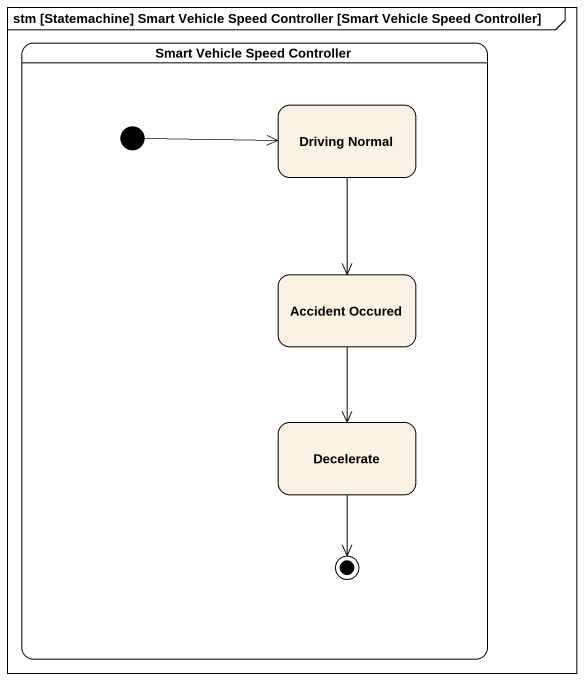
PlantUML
@startuml
mainframe stm [Statemachine] Smart Vehicle Speed Controller [Smart Vehicle Speed Controller]
hide empty description
state "Smart Vehicle Speed Controller" as Smart_Vehicle_Speed {
  state "Driving Normal" as Driving_Normal
  state "Accident Occured" as Accident_Occured
  state Decelerate
  [*] -right-> Driving_Normal
  Decelerate --> [*]
}
Driving_Normal --> Accident_Occured
Accident_Occured --> Decelerate
@enduml
